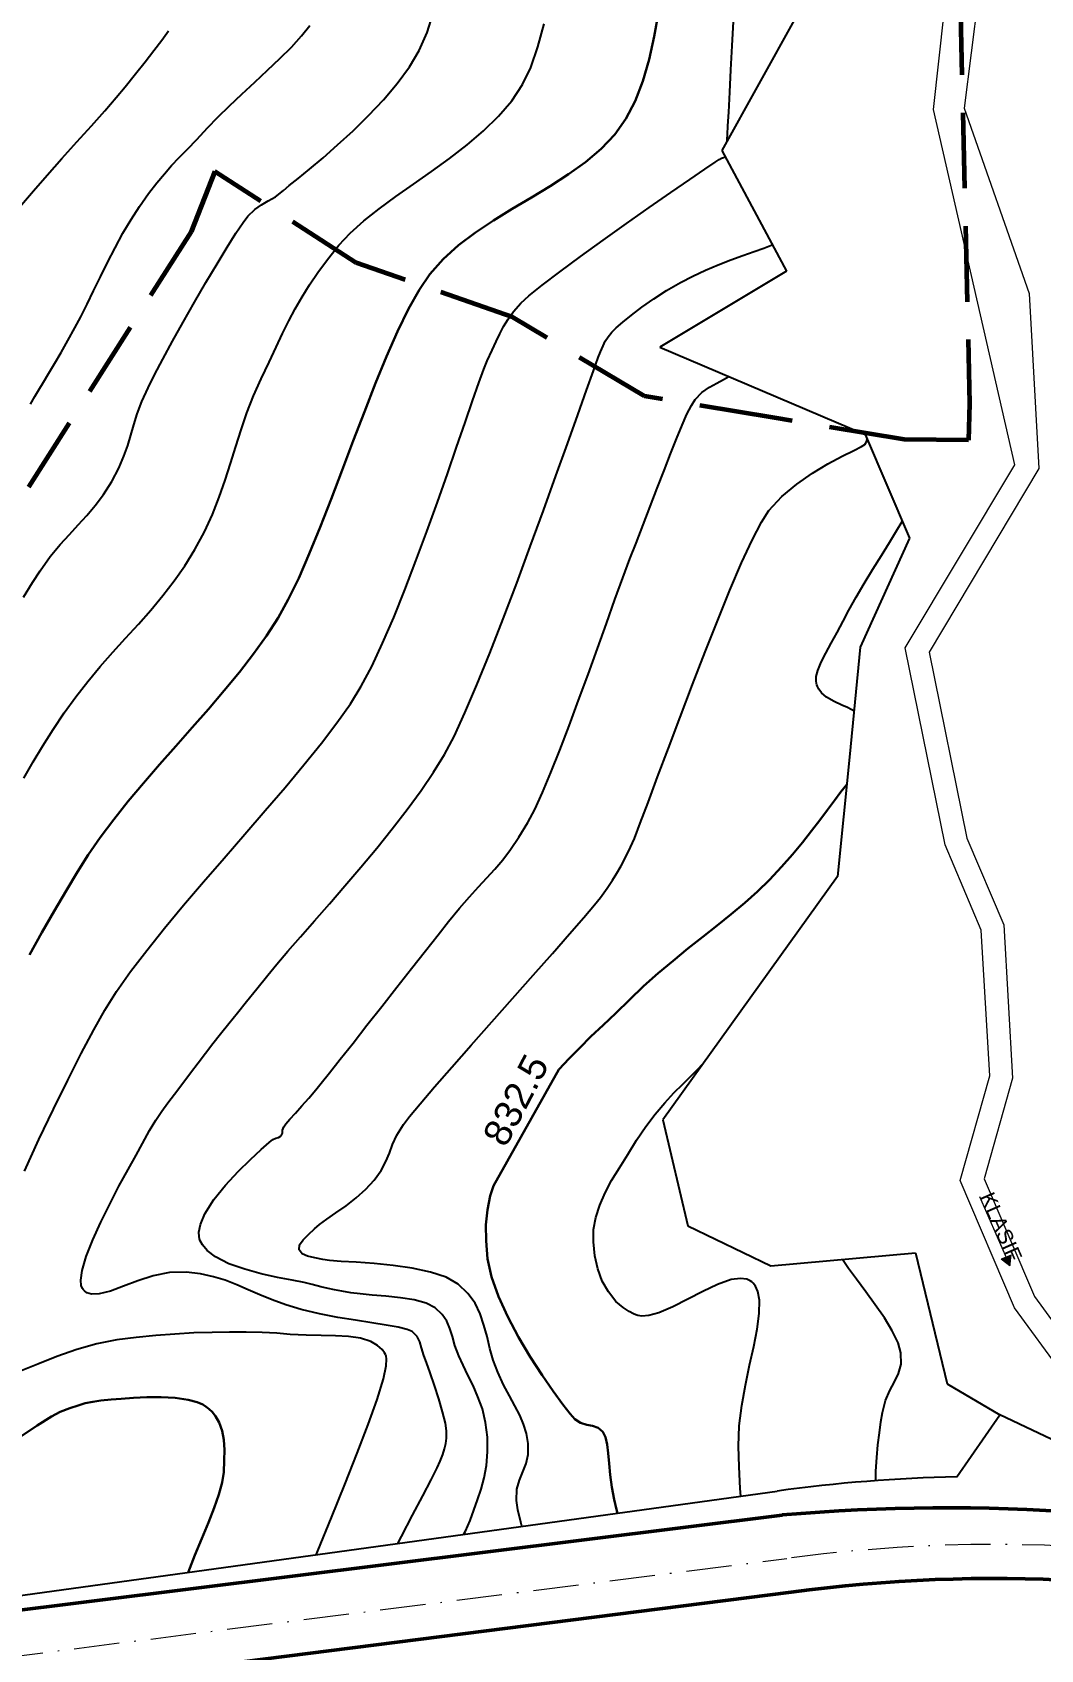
# Model space of a CAD drawing. Header units: metres. Extents: x -84 to 383, y -1857 to -1252.
# Drawn here: x 200.9 to 267.5, y -1723.2 to -1616.4 of the extents above; entities that cross this region are included whole.
import ezdxf

# ---------------------------------------------------------------- set-up
doc = ezdxf.new("R2010")
doc.units = ezdxf.units.M
doc.header["$MEASUREMENT"] = 0
doc.linetypes.add('13', pattern=[5, 3, -1, 0, -1])
doc.linetypes.add('DASHED', pattern=[0.75, 0.5, -0.25])
doc.layers.add('CONT-MNR', color=34, linetype='Continuous')
doc.layers.add('OGR', color=41, linetype='Continuous')
for name, color, linetype, lineweight in [('OS', 1, '13', 20), ('REG', 1, 'Continuous', 50), ('REGO', 1, 'Continuous', 25), ('znaci_voda', 3, 'Continuous', 9)]:
    doc.layers.add(name, color=color, linetype=linetype, lineweight=lineweight)
doc.styles.get("Standard").update_dxf_attribs({"font": 'arial.ttf'})

msp = doc.modelspace()

# ---------------------------------------------------------------- linework, layer by layer
at = {"layer": 'CONT-MNR'}
for p, q in [((226.97, -1616.38), (227.35, -1615.19)), ((247.14, -1617.27), (247.22, -1615.65)), ((209.43, -1616.89), (209.88, -1616.26)), ((218, -1617.34), (218.67, -1616.61)), ((218.67, -1616.61), (219.21, -1615.92)), ((226.44, -1617.56), (226.97, -1616.38)), ((234.29, -1617.33), (234.7, -1615.81)), ((208.33, -1618.31), (208.91, -1617.57)), ((208.91, -1617.57), (209.43, -1616.89)), ((217.24, -1618.1), (218, -1617.34)), ((225.8, -1618.65), (226.44, -1617.56)), ((233.82, -1618.69), (234.29, -1617.33)), ((247.05, -1618.85), (247.14, -1617.27)), ((207.69, -1619.11), (208.33, -1618.31)), ((215.57, -1619.67), (216.42, -1618.88)), ((216.42, -1618.88), (217.24, -1618.1)), ((225, -1619.74), (225.8, -1618.65)), ((233.28, -1619.82), (233.82, -1618.69)), ((246.98, -1620.33), (247.05, -1618.85)), ((206.42, -1620.67), (207.01, -1619.96)), ((207.01, -1619.96), (207.69, -1619.11)), ((214.72, -1620.46), (215.57, -1619.67)), ((224.08, -1620.82), (225, -1619.74)), ((232.56, -1620.89), (233.28, -1619.82)), ((205.66, -1621.55), (206.42, -1620.67)), ((213.9, -1621.23), (214.72, -1620.46)), ((223.09, -1621.87), (224.08, -1620.82)), ((231.69, -1621.91), (232.56, -1620.89)), ((246.91, -1621.65), (246.98, -1620.33)), ((204.78, -1622.54), (205.66, -1621.55)), ((212.46, -1622.67), (213.13, -1621.97)), ((213.13, -1621.97), (213.9, -1621.23)), ((222.07, -1622.87), (223.09, -1621.87)), ((230.7, -1622.88), (231.69, -1621.91)), ((246.86, -1622.55), (246.91, -1621.65)), ((203.82, -1623.61), (204.78, -1622.54)), ((211.75, -1623.44), (212.46, -1622.67)), ((221.05, -1623.81), (222.07, -1622.87)), ((229.61, -1623.81), (230.7, -1622.88)), ((246.81, -1623.42), (246.83, -1623.11)), ((246.83, -1623.11), (246.86, -1622.55)), ((202.83, -1624.71), (203.82, -1623.61)), ((210.58, -1624.64), (211.13, -1624.08)), ((211.13, -1624.08), (211.75, -1623.44)), ((220.09, -1624.66), (221.05, -1623.81)), ((228.46, -1624.7), (229.61, -1623.81)), ((246.81, -1623.56), (246.81, -1623.42)), ((201.86, -1625.8), (202.83, -1624.71)), ((209.6, -1625.72), (210.08, -1625.17)), ((210.08, -1625.17), (210.58, -1624.64)), ((219.2, -1625.4), (220.09, -1624.66)), ((227.27, -1625.56), (228.46, -1624.7)), ((245.33, -1625.41), (246.01, -1624.95)), ((246.01, -1624.95), (246.27, -1624.77)), ((246.27, -1624.77), (246.44, -1624.69)), ((246.44, -1624.69), (246.57, -1624.64)), ((246.57, -1624.64), (246.68, -1624.6)), ((200.95, -1626.84), (201.86, -1625.8)), ((208.56, -1627.02), (209.1, -1626.32)), ((209.1, -1626.32), (209.6, -1625.72)), ((217.86, -1626.5), (218.45, -1626.02)), ((218.45, -1626.02), (219.2, -1625.4)), ((224.91, -1627.22), (226.08, -1626.4)), ((226.08, -1626.4), (227.27, -1625.56)), ((243.09, -1626.96), (244.34, -1626.09)), ((244.34, -1626.09), (245.33, -1625.41)), ((200.15, -1627.77), (200.95, -1626.84)), ((207.96, -1627.87), (208.56, -1627.02)), ((216.03, -1627.76), (216.47, -1627.51)), ((216.47, -1627.51), (216.94, -1627.23)), ((216.94, -1627.23), (217.47, -1626.82)), ((217.47, -1626.82), (217.86, -1626.5)), ((223.81, -1628.03), (224.91, -1627.22)), ((241.66, -1627.95), (243.09, -1626.96)), ((207.4, -1628.73), (207.96, -1627.87)), ((214.8, -1628.94), (215.11, -1628.52)), ((215.11, -1628.52), (215.59, -1628.07)), ((215.59, -1628.07), (216.03, -1627.76)), ((222.79, -1628.83), (223.81, -1628.03)), ((240.14, -1629.01), (241.66, -1627.95)), ((206.35, -1630.6), (206.86, -1629.65)), ((206.86, -1629.65), (207.4, -1628.73)), ((213.75, -1630.57), (214.33, -1629.64)), ((214.33, -1629.64), (214.8, -1628.94)), ((221.13, -1630.43), (221.89, -1629.63)), ((221.89, -1629.63), (222.79, -1628.83)), ((238.6, -1630.11), (240.14, -1629.01)), ((205.85, -1631.57), (206.35, -1630.6)), ((213.08, -1631.67), (213.75, -1630.57)), ((220.39, -1631.37), (221.13, -1630.43)), ((237.1, -1631.18), (238.6, -1630.11)), ((248.58, -1630.86), (249.23, -1630.62)), ((249.23, -1630.62), (249.79, -1630.4)), ((205.38, -1632.53), (205.85, -1631.57)), ((212.35, -1632.9), (213.08, -1631.67)), ((219.75, -1632.23), (220.39, -1631.37)), ((235.74, -1632.19), (237.1, -1631.18)), ((245.37, -1632.08), (246.22, -1631.73)), ((246.22, -1631.73), (247.05, -1631.41)), ((247.05, -1631.41), (247.84, -1631.12)), ((247.84, -1631.12), (248.58, -1630.86)), ((204.92, -1633.46), (205.38, -1632.53)), ((219.19, -1633.05), (219.75, -1632.23)), ((234.58, -1633.07), (235.74, -1632.19)), ((243.71, -1632.9), (244.53, -1632.47)), ((244.53, -1632.47), (245.37, -1632.08)), ((204.49, -1634.34), (204.92, -1633.46)), ((211.6, -1634.2), (212.35, -1632.9)), ((218.25, -1634.63), (218.7, -1633.84)), ((218.7, -1633.84), (219.19, -1633.05)), ((233.17, -1634.26), (233.7, -1633.77)), ((233.7, -1633.77), (234.58, -1633.07)), ((241.95, -1633.98), (242.8, -1633.43)), ((242.8, -1633.43), (243.71, -1632.9)), ((204.08, -1635.16), (204.49, -1634.34)), ((210.85, -1635.51), (211.6, -1634.2)), ((217.83, -1635.43), (218.25, -1634.63)), ((232.32, -1635.33), (232.69, -1634.82)), ((232.69, -1634.82), (233.17, -1634.26)), ((240.48, -1635.05), (241.17, -1634.53)), ((241.17, -1634.53), (241.95, -1633.98)), ((203.22, -1636.73), (203.69, -1635.89)), ((203.69, -1635.89), (204.08, -1635.16)), ((210.14, -1636.78), (210.85, -1635.51)), ((217.41, -1636.27), (217.83, -1635.43)), ((231.77, -1636.28), (232.02, -1635.8)), ((232.02, -1635.8), (232.32, -1635.33)), ((239.19, -1636.17), (239.47, -1635.89)), ((239.47, -1635.89), (239.91, -1635.51)), ((239.91, -1635.51), (240.48, -1635.05)), ((202.77, -1637.52), (203.22, -1636.73)), ((209.49, -1637.97), (210.14, -1636.78)), ((216.98, -1637.18), (217.41, -1636.27)), ((231.27, -1637.38), (231.54, -1636.79)), ((231.54, -1636.79), (231.77, -1636.28)), ((238.43, -1637.48), (238.61, -1637.09)), ((238.61, -1637.09), (238.75, -1636.78)), ((238.75, -1636.78), (238.93, -1636.49)), ((238.93, -1636.49), (239.19, -1636.17)), ((202.35, -1638.24), (202.77, -1637.52)), ((208.94, -1639.01), (209.49, -1637.97)), ((216, -1639.26), (216.52, -1638.17)), ((216.52, -1638.17), (216.98, -1637.18)), ((230.72, -1638.63), (230.95, -1638.07)), ((230.95, -1638.07), (231.27, -1637.38)), ((237.97, -1638.73), (238.28, -1637.86)), ((238.28, -1637.86), (238.43, -1637.48)), ((201.61, -1639.48), (201.96, -1638.89)), ((201.96, -1638.89), (202.35, -1638.24)), ((208.52, -1639.85), (208.94, -1639.01)), ((215.49, -1640.39), (216, -1639.26)), ((230.39, -1639.53), (230.72, -1638.63)), ((237.51, -1640.01), (237.97, -1638.73)), ((246.56, -1639.31), (246.91, -1639.11)), ((201.04, -1640.44), (201.31, -1639.99)), ((201.31, -1639.99), (201.61, -1639.48)), ((208.11, -1640.77), (208.52, -1639.85)), ((229.97, -1640.72), (230.39, -1639.53)), ((236.94, -1641.64), (237.51, -1640.01)), ((244.68, -1640.64), (245.14, -1640.17)), ((245.14, -1640.17), (245.63, -1639.81)), ((245.63, -1639.81), (246.12, -1639.54)), ((246.12, -1639.54), (246.56, -1639.31)), ((200.75, -1640.94), (201.04, -1640.44)), ((207.81, -1641.58), (208.11, -1640.77)), ((215.05, -1641.52), (215.49, -1640.39)), ((229.48, -1642.14), (229.97, -1640.72)), ((244.15, -1641.59), (244.44, -1641.02)), ((244.44, -1641.02), (244.68, -1640.64)), ((207.39, -1642.99), (207.58, -1642.31)), ((207.58, -1642.31), (207.81, -1641.58)), ((214.67, -1642.63), (215.05, -1641.52)), ((228.92, -1643.77), (229.48, -1642.14)), ((236.26, -1643.55), (236.94, -1641.64)), ((243.45, -1643.22), (243.82, -1642.33)), ((243.82, -1642.33), (244.15, -1641.59)), ((207.18, -1643.67), (207.39, -1642.99)), ((214.32, -1643.74), (214.67, -1642.63)), ((235.49, -1645.68), (236.26, -1643.55)), ((243.05, -1644.23), (243.45, -1643.22)), ((255.91, -1643.61), (256.01, -1643.43)), ((256.01, -1643.43), (256.06, -1643.28)), ((206.59, -1645.16), (206.93, -1644.38)), ((206.93, -1644.38), (207.18, -1643.67)), ((213.98, -1644.85), (214.32, -1643.74)), ((228.31, -1645.54), (228.92, -1643.77)), ((242.63, -1645.33), (243.05, -1644.23)), ((253.47, -1644.88), (254.4, -1644.37)), ((254.4, -1644.37), (255.17, -1643.99)), ((255.17, -1643.99), (255.69, -1643.73)), ((255.69, -1643.73), (255.91, -1643.61)), ((206.12, -1646.04), (206.59, -1645.16)), ((213.62, -1645.96), (213.98, -1644.85)), ((227.65, -1647.42), (228.31, -1645.54)), ((234.66, -1647.97), (235.49, -1645.68)), ((242.18, -1646.49), (242.63, -1645.33)), ((251.42, -1646.23), (252.45, -1645.5)), ((252.45, -1645.5), (253.47, -1644.88)), ((205.58, -1646.91), (206.12, -1646.04)), ((213.23, -1647.08), (213.62, -1645.96)), ((241.72, -1647.7), (242.18, -1646.49)), ((250.43, -1647.05), (251.42, -1646.23)), ((204.48, -1648.3), (205.03, -1647.64)), ((205.03, -1647.64), (205.58, -1646.91)), ((212.78, -1648.22), (213.23, -1647.08)), ((226.95, -1649.36), (227.65, -1647.42)), ((241.25, -1648.91), (241.72, -1647.7)), ((249.57, -1647.96), (250.43, -1647.05)), ((203.91, -1648.91), (204.48, -1648.3)), ((212.25, -1649.37), (212.78, -1648.22)), ((233.79, -1650.35), (234.66, -1647.97)), ((248.46, -1649.92), (249.07, -1648.74)), ((249.07, -1648.74), (249.57, -1647.96)), ((258, -1649.31), (258.38, -1648.68)), ((202.71, -1650.22), (203.32, -1649.54)), ((203.32, -1649.54), (203.91, -1648.91)), ((211.62, -1650.55), (212.25, -1649.37)), ((226.23, -1651.3), (226.95, -1649.36)), ((240.78, -1650.12), (241.25, -1648.91)), ((247.76, -1651.43), (248.46, -1649.92)), ((257.53, -1650.07), (258, -1649.31)), ((201.38, -1651.96), (202.06, -1651.01)), ((202.06, -1651.01), (202.71, -1650.22)), ((210.96, -1651.61), (211.62, -1650.55)), ((232.89, -1652.76), (233.79, -1650.35)), ((240.38, -1651.16), (240.78, -1650.12)), ((256.43, -1651.85), (257, -1650.94)), ((257, -1650.94), (257.53, -1650.07)), ((200.88, -1652.72), (201.38, -1651.96)), ((210.25, -1652.62), (210.96, -1651.61)), ((225.5, -1653.21), (226.23, -1651.3)), ((239.91, -1652.41), (240.38, -1651.16)), ((246.99, -1653.22), (247.76, -1651.43)), ((255.87, -1652.79), (256.43, -1651.85)), ((200.28, -1653.69), (200.88, -1652.72)), ((209.49, -1653.59), (210.25, -1652.62)), ((231.99, -1655.12), (232.89, -1652.76)), ((239.39, -1653.85), (239.91, -1652.41)), ((255.34, -1653.7), (255.87, -1652.79)), ((208.7, -1654.54), (209.49, -1653.59)), ((224.76, -1655.04), (225.5, -1653.21)), ((238.82, -1655.42), (239.39, -1653.85)), ((246.18, -1655.2), (246.99, -1653.22)), ((254.86, -1654.54), (255.34, -1653.7)), ((207.88, -1655.47), (208.7, -1654.54)), ((224.03, -1656.74), (224.76, -1655.04)), ((231.11, -1657.39), (231.99, -1655.12)), ((245.35, -1657.3), (246.18, -1655.2)), ((254.07, -1656.03), (254.47, -1655.28)), ((254.47, -1655.28), (254.86, -1654.54)), ((207.04, -1656.4), (207.88, -1655.47)), ((238.23, -1657.08), (238.82, -1655.42)), ((253.68, -1656.73), (254.07, -1656.03)), ((205.36, -1658.28), (206.2, -1657.33)), ((206.2, -1657.33), (207.04, -1656.4)), ((223.31, -1658.27), (224.03, -1656.74)), ((230.26, -1659.48), (231.11, -1657.39)), ((237.61, -1658.79), (238.23, -1657.08)), ((244.51, -1659.46), (245.35, -1657.3)), ((253.01, -1657.98), (253.32, -1657.38)), ((253.32, -1657.38), (253.68, -1656.73)), ((204.54, -1659.26), (205.36, -1658.28)), ((222.62, -1659.57), (223.31, -1658.27)), ((252.8, -1658.53), (253.01, -1657.98)), ((203.74, -1660.28), (204.54, -1659.26)), ((221.9, -1660.73), (222.62, -1659.57)), ((229.46, -1661.33), (230.26, -1659.48)), ((236.98, -1660.5), (237.61, -1658.79)), ((243.7, -1661.61), (244.51, -1659.46)), ((252.69, -1659.22), (252.7, -1658.94)), ((252.72, -1659.4), (252.69, -1659.22)), ((252.7, -1658.94), (252.8, -1658.53)), ((252.74, -1659.49), (252.72, -1659.4)), ((252.77, -1659.59), (252.74, -1659.49)), ((202.97, -1661.34), (203.74, -1660.28)), ((236.35, -1662.19), (236.98, -1660.5)), ((252.86, -1659.77), (252.77, -1659.59)), ((253.05, -1660.02), (252.86, -1659.77)), ((253.38, -1660.3), (253.05, -1660.02)), ((253.87, -1660.59), (253.38, -1660.3)), ((254.38, -1660.83), (253.87, -1660.59)), ((202.25, -1662.43), (202.97, -1661.34)), ((221.01, -1661.99), (221.9, -1660.73)), ((228.75, -1662.89), (229.46, -1661.33)), ((242.92, -1663.67), (243.7, -1661.61)), ((254.75, -1660.99), (254.38, -1660.83)), ((255, -1661.11), (254.75, -1660.99)), ((255.13, -1661.19), (255, -1661.11)), ((255.19, -1661.23), (255.13, -1661.19)), ((201.56, -1663.51), (202.25, -1662.43)), ((219.98, -1663.34), (221.01, -1661.99)), ((235.74, -1663.79), (236.35, -1662.19)), ((200.92, -1664.58), (201.56, -1663.51)), ((218.83, -1664.77), (219.98, -1663.34)), ((228.12, -1664.08), (228.75, -1662.89)), ((235.15, -1665.28), (235.74, -1663.79)), ((242.21, -1665.57), (242.92, -1663.67)), ((200.3, -1665.65), (200.92, -1664.58)), ((217.58, -1666.26), (218.83, -1664.77)), ((227.4, -1665.25), (228.12, -1664.08)), ((226.58, -1666.47), (227.4, -1665.25)), ((234.59, -1666.6), (235.15, -1665.28)), ((241.58, -1667.25), (242.21, -1665.57)), ((216.27, -1667.79), (217.58, -1666.26)), ((225.66, -1667.72), (226.58, -1666.47)), ((234.08, -1667.72), (234.59, -1666.6)), ((214.92, -1669.35), (216.27, -1667.79)), ((224.67, -1668.99), (225.66, -1667.72)), ((233.62, -1668.59), (234.08, -1667.72)), ((241.06, -1668.62), (241.58, -1667.25)), ((223.64, -1670.27), (224.67, -1668.99)), ((233.04, -1669.55), (233.62, -1668.59)), ((240.67, -1669.63), (241.06, -1668.62)), ((213.55, -1670.93), (214.92, -1669.35)), ((222.59, -1671.53), (223.64, -1670.27)), ((232.49, -1670.36), (233.04, -1669.55)), ((240.08, -1670.89), (240.42, -1670.2)), ((240.42, -1670.2), (240.67, -1669.63)), ((212.19, -1672.5), (213.55, -1670.93)), ((231.45, -1671.66), (231.97, -1671.05)), ((231.97, -1671.05), (232.49, -1670.36)), ((239.79, -1671.44), (240.08, -1670.89)), ((221.54, -1672.76), (222.59, -1671.53)), ((230.37, -1672.84), (230.92, -1672.24)), ((230.92, -1672.24), (231.45, -1671.66)), ((238.88, -1672.91), (239.23, -1672.39)), ((239.23, -1672.39), (239.52, -1671.92)), ((239.52, -1671.92), (239.79, -1671.44)), ((210.87, -1674.05), (212.19, -1672.5)), ((220.51, -1673.95), (221.54, -1672.76)), ((229.77, -1673.49), (230.37, -1672.84)), ((238.44, -1673.53), (238.88, -1672.91)), ((209.61, -1675.56), (210.87, -1674.05)), ((219.52, -1675.08), (220.51, -1673.95)), ((228.39, -1675.11), (229.12, -1674.23)), ((229.12, -1674.23), (229.77, -1673.49)), ((237.34, -1674.85), (238.04, -1674.03)), ((238.04, -1674.03), (238.44, -1673.53)), ((208.43, -1677.03), (209.61, -1675.56)), ((218.6, -1676.13), (219.52, -1675.08)), ((227.69, -1676), (228.39, -1675.11)), ((236.39, -1675.94), (237.34, -1674.85)), ((217.76, -1677.08), (218.6, -1676.13)), ((226.86, -1677.06), (227.69, -1676)), ((235.26, -1677.23), (236.39, -1675.94)), ((207.36, -1678.43), (208.43, -1677.03)), ((217.03, -1677.93), (217.76, -1677.08)), ((225.94, -1678.22), (226.86, -1677.06)), ((233.98, -1678.67), (235.26, -1677.23)), ((206.43, -1679.75), (207.36, -1678.43)), ((215.71, -1679.57), (216.43, -1678.66)), ((216.43, -1678.66), (217.03, -1677.93)), ((224.96, -1679.46), (225.94, -1678.22)), ((232.62, -1680.2), (233.98, -1678.67)), ((205.66, -1680.97), (206.43, -1679.75)), ((215.04, -1680.4), (215.71, -1679.57)), ((223.97, -1680.73), (224.96, -1679.46)), ((214.43, -1681.16), (215.04, -1680.4)), ((222.99, -1681.97), (223.97, -1680.73)), ((231.24, -1681.76), (232.62, -1680.2)), ((204.93, -1682.28), (205.66, -1680.97)), ((213.32, -1682.54), (213.86, -1681.87)), ((213.86, -1681.87), (214.43, -1681.16)), ((222.07, -1683.15), (222.99, -1681.97)), ((229.88, -1683.3), (231.24, -1681.76)), ((204.1, -1683.84), (204.93, -1682.28)), ((212.81, -1683.18), (213.32, -1682.54)), ((203.21, -1685.6), (204.1, -1683.84)), ((211.83, -1684.46), (212.31, -1683.82)), ((212.31, -1683.82), (212.81, -1683.18)), ((221.23, -1684.21), (222.07, -1683.15)), ((228.6, -1684.75), (229.88, -1683.3)), ((210.75, -1685.9), (211.33, -1685.12)), ((211.33, -1685.12), (211.83, -1684.46)), ((219.97, -1685.8), (220.52, -1685.11)), ((220.52, -1685.11), (221.23, -1684.21)), ((227.46, -1686.05), (228.6, -1684.75)), ((244.42, -1685.32), (244.91, -1684.83)), ((244.91, -1684.83), (245.32, -1684.38)), ((202.27, -1687.51), (203.21, -1685.6)), ((210.26, -1686.54), (210.75, -1685.9)), ((219.14, -1686.79), (219.61, -1686.24)), ((219.61, -1686.24), (219.97, -1685.8)), ((226.51, -1687.16), (227.46, -1686.05)), ((243.29, -1686.45), (243.88, -1685.86)), ((243.88, -1685.86), (244.42, -1685.32)), ((209.43, -1687.66), (209.83, -1687.11)), ((209.83, -1687.11), (210.26, -1686.54)), ((218.26, -1687.78), (218.68, -1687.31)), ((218.68, -1687.31), (219.14, -1686.79)), ((225.8, -1688.01), (226.51, -1687.16)), ((242.05, -1687.85), (242.68, -1687.11)), ((242.68, -1687.11), (243.29, -1686.45)), ((201.31, -1689.53), (202.27, -1687.51)), ((208.62, -1688.94), (209.04, -1688.25)), ((209.04, -1688.25), (209.43, -1687.66)), ((217.63, -1688.49), (217.9, -1688.18)), ((217.9, -1688.18), (218.26, -1687.78)), ((225.4, -1688.53), (225.8, -1688.01)), ((241.43, -1688.66), (242.05, -1687.85)), ((208.15, -1689.78), (208.62, -1688.94)), ((216.76, -1689.53), (216.96, -1689.44)), ((216.96, -1689.44), (217.14, -1689.4)), ((217.14, -1689.4), (217.31, -1689.29)), ((217.31, -1689.29), (217.4, -1689.1)), ((217.4, -1689.1), (217.42, -1688.9)), ((217.42, -1688.9), (217.49, -1688.68)), ((217.49, -1688.68), (217.63, -1688.49)), ((224.69, -1689.85), (224.97, -1689.24)), ((224.97, -1689.24), (225.4, -1688.53)), ((240.82, -1689.57), (241.43, -1688.66)), ((200.36, -1691.61), (201.31, -1689.53)), ((207.2, -1691.51), (207.73, -1690.55)), ((207.73, -1690.55), (208.15, -1689.78)), ((215.29, -1690.84), (216, -1690.18)), ((216, -1690.18), (216.52, -1689.73)), ((216.52, -1689.73), (216.76, -1689.53)), ((224.25, -1690.98), (224.48, -1690.42)), ((224.48, -1690.42), (224.69, -1689.85)), ((239.68, -1691.39), (240.23, -1690.51)), ((240.23, -1690.51), (240.82, -1689.57)), ((206.6, -1692.61), (207.2, -1691.51)), ((213.63, -1692.54), (214.47, -1691.64)), ((214.47, -1691.64), (215.29, -1690.84)), ((223.47, -1692.22), (223.94, -1691.57)), ((223.94, -1691.57), (224.25, -1690.98)), ((239.17, -1692.24), (239.68, -1691.39)), ((205.99, -1693.79), (206.6, -1692.61)), ((212.87, -1693.49), (213.63, -1692.54)), ((222.92, -1692.81), (223.47, -1692.22)), ((238.74, -1693.06), (239.17, -1692.24)), ((212.28, -1694.43), (212.87, -1693.49)), ((221.61, -1693.9), (222.28, -1693.37)), ((222.28, -1693.37), (222.92, -1692.81)), ((238.38, -1693.87), (238.74, -1693.06)), ((205.4, -1694.99), (205.99, -1693.79)), ((211.98, -1695.14), (212.28, -1694.43)), ((219.85, -1695.14), (220.34, -1694.79)), ((220.34, -1694.79), (220.94, -1694.37)), ((220.94, -1694.37), (221.61, -1693.9)), ((237.98, -1695.47), (238.12, -1694.67)), ((238.12, -1694.67), (238.38, -1693.87)), ((204.86, -1696.16), (205.4, -1694.99)), ((211.88, -1695.64), (211.98, -1695.14)), ((211.9, -1695.94), (211.88, -1695.64)), ((218.77, -1696.16), (219.13, -1695.81)), ((219.13, -1695.81), (219.53, -1695.42)), ((219.53, -1695.42), (219.85, -1695.14)), ((237.96, -1696.29), (237.98, -1695.47)), ((204.44, -1697.25), (204.86, -1696.16)), ((211.93, -1696.09), (211.9, -1695.94)), ((211.97, -1696.22), (211.93, -1696.09)), ((212.11, -1696.49), (211.97, -1696.22)), ((212.42, -1696.85), (212.11, -1696.49)), ((212.98, -1697.28), (212.42, -1696.85)), ((218.5, -1696.82), (218.53, -1696.49)), ((218.7, -1697.08), (218.5, -1696.82)), ((218.53, -1696.49), (218.77, -1696.16)), ((238.06, -1697.21), (237.96, -1696.29)), ((204.17, -1698.19), (204.44, -1697.25)), ((213.87, -1697.73), (212.98, -1697.28)), ((214.91, -1698.1), (213.87, -1697.73)), ((219.07, -1697.23), (218.7, -1697.08)), ((219.55, -1697.34), (219.07, -1697.23)), ((220.08, -1697.46), (219.55, -1697.34)), ((220.52, -1697.52), (220.08, -1697.46)), ((221.28, -1697.58), (220.52, -1697.52)), ((222.29, -1697.63), (221.28, -1697.58)), ((223.46, -1697.72), (222.29, -1697.63)), ((224.73, -1697.84), (223.46, -1697.72)), ((225.99, -1698.02), (224.73, -1697.84)), ((227.19, -1698.28), (225.99, -1698.02)), ((238.26, -1698.08), (238.06, -1697.21)), ((254.83, -1698.04), (254.42, -1697.45)), ((255.36, -1698.76), (254.83, -1698.04)), ((204.08, -1698.81), (204.17, -1698.19)), ((204.11, -1699.18), (204.08, -1698.81)), ((207.84, -1698.87), (206.89, -1699.22)), ((208.87, -1698.54), (207.84, -1698.87)), ((209.94, -1698.32), (208.87, -1698.54)), ((211.05, -1698.29), (209.94, -1698.32)), ((211.99, -1698.4), (211.05, -1698.29)), ((212.84, -1698.59), (211.99, -1698.4)), ((213.62, -1698.83), (212.84, -1698.59)), ((214.38, -1699.13), (213.62, -1698.83)), ((216, -1698.4), (214.91, -1698.1)), ((217.07, -1698.64), (216, -1698.4)), ((218.05, -1698.83), (217.07, -1698.64)), ((218.84, -1698.98), (218.05, -1698.83)), ((219.36, -1699.11), (218.84, -1698.98)), ((219.95, -1699.27), (219.36, -1699.11)), ((228.22, -1698.63), (227.19, -1698.28)), ((229.03, -1699.08), (228.22, -1698.63)), ((229.67, -1699.69), (229.03, -1699.08)), ((238.55, -1698.88), (238.26, -1698.08)), ((238.95, -1699.6), (238.55, -1698.88)), ((246.17, -1699.1), (245.2, -1699.56)), ((247.06, -1698.78), (246.17, -1699.1)), ((247.69, -1698.7), (247.06, -1698.78)), ((248.1, -1698.76), (247.69, -1698.7)), ((248.33, -1698.87), (248.1, -1698.76)), ((248.44, -1698.94), (248.33, -1698.87)), ((248.53, -1699.02), (248.44, -1698.94)), ((248.68, -1699.22), (248.53, -1699.02)), ((255.97, -1699.58), (255.36, -1698.76)), ((204.19, -1699.36), (204.11, -1699.18)), ((204.24, -1699.44), (204.19, -1699.36)), ((204.31, -1699.52), (204.24, -1699.44)), ((204.48, -1699.65), (204.31, -1699.52)), ((204.79, -1699.74), (204.48, -1699.65)), ((205.28, -1699.73), (204.79, -1699.74)), ((206.03, -1699.54), (205.28, -1699.73)), ((206.89, -1699.22), (206.03, -1699.54)), ((215.13, -1699.45), (214.38, -1699.13)), ((215.91, -1699.79), (215.13, -1699.45)), ((216.73, -1700.13), (215.91, -1699.79)), ((217.63, -1700.45), (216.73, -1700.13)), ((220.42, -1699.38), (219.95, -1699.27)), ((220.85, -1699.46), (220.42, -1699.38)), ((221.33, -1699.54), (220.85, -1699.46)), ((221.93, -1699.65), (221.33, -1699.54)), ((222.54, -1699.73), (221.93, -1699.65)), ((223.34, -1699.8), (222.54, -1699.73)), ((224.25, -1699.88), (223.34, -1699.8)), ((225.2, -1699.98), (224.25, -1699.88)), ((226.12, -1700.13), (225.2, -1699.98)), ((226.91, -1700.35), (226.12, -1700.13)), ((230.14, -1700.35), (229.67, -1699.69)), ((239.45, -1700.22), (238.95, -1699.6)), ((244.21, -1700.08), (243.22, -1700.59)), ((245.2, -1699.56), (244.21, -1700.08)), ((248.84, -1699.57), (248.68, -1699.22)), ((248.94, -1700.14), (248.84, -1699.57)), ((248.93, -1701.02), (248.94, -1700.14)), ((256.6, -1700.44), (255.97, -1699.58)), ((218.64, -1700.75), (217.63, -1700.45)), ((219.86, -1701.04), (218.64, -1700.75)), ((221.07, -1701.28), (219.86, -1701.04)), ((227.51, -1700.65), (226.91, -1700.35)), ((227.97, -1701.08), (227.51, -1700.65)), ((228.27, -1701.53), (227.97, -1701.08)), ((230.48, -1701.05), (230.14, -1700.35)), ((230.73, -1701.79), (230.48, -1701.05)), ((239.92, -1700.63), (239.45, -1700.22)), ((240.33, -1700.89), (239.92, -1700.63)), ((240.62, -1701.04), (240.33, -1700.89)), ((240.77, -1701.1), (240.62, -1701.04)), ((240.9, -1701.15), (240.77, -1701.1)), ((241.17, -1701.19), (240.9, -1701.15)), ((241.62, -1701.16), (241.17, -1701.19)), ((242.29, -1700.98), (241.62, -1701.16)), ((243.22, -1700.59), (242.29, -1700.98)), ((248.79, -1702.05), (248.93, -1701.02)), ((257.2, -1701.31), (256.6, -1700.44)), ((211.54, -1702.31), (210.3, -1702.38)), ((212.75, -1702.27), (211.54, -1702.31)), ((213.91, -1702.25), (212.75, -1702.27)), ((215.01, -1702.26), (213.91, -1702.25)), ((216.06, -1702.28), (215.01, -1702.26)), ((217.03, -1702.33), (216.06, -1702.28)), ((222.24, -1701.47), (221.07, -1701.28)), ((223.32, -1701.64), (222.24, -1701.47)), ((224.27, -1701.79), (223.32, -1701.64)), ((225.06, -1701.93), (224.27, -1701.79)), ((225.65, -1702.07), (225.06, -1701.93)), ((225.99, -1702.22), (225.65, -1702.07)), ((226.31, -1702.54), (225.99, -1702.22)), ((228.47, -1702.01), (228.27, -1701.53)), ((228.64, -1702.54), (228.47, -1702.01)), ((230.93, -1702.55), (230.73, -1701.79)), ((248.56, -1703.2), (248.79, -1702.05)), ((257.72, -1702.16), (257.2, -1701.31)), ((258.1, -1702.95), (257.72, -1702.16)), ((205.13, -1703.03), (203.81, -1703.41)), ((206.45, -1702.77), (205.13, -1703.03)), ((207.74, -1702.61), (206.45, -1702.77)), ((209.03, -1702.48), (207.74, -1702.61)), ((210.3, -1702.38), (209.03, -1702.48)), ((217.92, -1702.4), (217.03, -1702.33)), ((218.97, -1702.46), (217.92, -1702.4)), ((219.97, -1702.48), (218.97, -1702.46)), ((220.91, -1702.5), (219.97, -1702.48)), ((221.78, -1702.54), (220.91, -1702.5)), ((222.56, -1702.65), (221.78, -1702.54)), ((223.24, -1702.87), (222.56, -1702.65)), ((223.7, -1703.13), (223.24, -1702.87)), ((223.99, -1703.4), (223.7, -1703.13)), ((226.48, -1702.9), (226.31, -1702.54)), ((226.6, -1703.3), (226.48, -1702.9)), ((226.76, -1703.79), (226.6, -1703.3)), ((228.81, -1703.14), (228.64, -1702.54)), ((229.06, -1703.81), (228.81, -1703.14)), ((231.12, -1703.33), (230.93, -1702.55)), ((231.34, -1704.11), (231.12, -1703.33)), ((248.29, -1704.44), (248.56, -1703.2)), ((258.29, -1703.63), (258.1, -1702.95)), ((201.23, -1704.37), (200.03, -1704.85)), ((202.5, -1703.87), (201.23, -1704.37)), ((203.81, -1703.41), (202.5, -1703.87)), ((224.15, -1703.62), (223.99, -1703.4)), ((224.22, -1703.74), (224.15, -1703.62)), ((224.26, -1703.82), (224.22, -1703.74)), ((224.29, -1704.03), (224.26, -1703.82)), ((224.26, -1704.49), (224.29, -1704.03)), ((226.93, -1704.25), (226.76, -1703.79)), ((227.17, -1704.94), (226.93, -1704.25)), ((229.35, -1704.44), (229.06, -1703.81)), ((229.67, -1705.09), (229.35, -1704.44)), ((231.64, -1704.9), (231.34, -1704.11)), ((248.02, -1705.75), (248.29, -1704.44)), ((258.14, -1704.98), (258.3, -1704.37)), ((258.3, -1704.37), (258.29, -1703.63)), ((223.67, -1706.7), (224.09, -1705.33)), ((224.09, -1705.33), (224.26, -1704.49)), ((227.46, -1705.78), (227.17, -1704.94)), ((230.01, -1705.78), (229.67, -1705.09)), ((232.03, -1705.73), (231.64, -1704.9)), ((257.87, -1705.54), (258.14, -1704.98)), ((227.74, -1706.67), (227.46, -1705.78)), ((230.33, -1706.53), (230.01, -1705.78)), ((230.62, -1707.33), (230.33, -1706.53)), ((232.41, -1706.46), (232.03, -1705.73)), ((232.77, -1707.12), (232.41, -1706.46)), ((247.77, -1707.1), (248.02, -1705.75)), ((257.28, -1706.76), (257.56, -1706.11)), ((257.56, -1706.11), (257.87, -1705.54)), ((223.08, -1708.36), (223.67, -1706.7)), ((227.99, -1707.53), (227.74, -1706.67)), ((228.18, -1708.27), (227.99, -1707.53)), ((230.84, -1708.22), (230.62, -1707.33)), ((233.09, -1707.73), (232.77, -1707.12)), ((247.6, -1708.45), (247.77, -1707.1)), ((256.97, -1708.19), (257.07, -1707.56)), ((257.07, -1707.56), (257.28, -1706.76)), ((222.35, -1710.26), (223.08, -1708.36)), ((228.26, -1708.78), (228.18, -1708.27)), ((230.96, -1709.2), (230.84, -1708.22)), ((233.35, -1708.33), (233.09, -1707.73)), ((233.55, -1708.95), (233.35, -1708.33)), ((247.55, -1709.78), (247.6, -1708.45)), ((256.87, -1708.91), (256.97, -1708.19)), ((228.12, -1709.97), (228.21, -1709.62)), ((228.21, -1709.62), (228.26, -1709.25)), ((228.26, -1709.25), (228.26, -1708.78)), ((230.97, -1710.17), (230.96, -1709.2)), ((233.66, -1709.61), (233.55, -1708.95)), ((233.65, -1710.34), (233.66, -1709.61)), ((247.59, -1711.15), (247.55, -1709.78)), ((256.69, -1710.54), (256.77, -1709.69)), ((256.77, -1709.69), (256.87, -1708.91)), ((221.53, -1712.32), (222.35, -1710.26)), ((227.64, -1711.23), (227.84, -1710.79)), ((227.84, -1710.79), (228, -1710.34)), ((228, -1710.34), (228.12, -1709.97)), ((230.89, -1711.06), (230.97, -1710.17)), ((233.51, -1710.94), (233.65, -1710.34)), ((256.64, -1711.45), (256.69, -1710.54)), ((227.24, -1712.01), (227.64, -1711.23)), ((230.54, -1712.62), (230.74, -1711.87)), ((230.74, -1711.87), (230.89, -1711.06)), ((233.07, -1712.03), (233.29, -1711.48)), ((233.29, -1711.48), (233.51, -1710.94)), ((247.67, -1712.59), (247.59, -1711.15)), ((256.63, -1712.07), (256.64, -1711.45)), ((220.64, -1714.5), (221.53, -1712.32)), ((226.68, -1713.08), (227.24, -1712.01)), ((230.3, -1713.33), (230.54, -1712.62)), ((232.87, -1713.37), (232.91, -1712.64)), ((232.91, -1712.64), (233.07, -1712.03)), ((247.71, -1713.09), (247.67, -1712.59)), ((226.01, -1714.35), (226.68, -1713.08)), ((229.81, -1714.69), (230.05, -1714.01)), ((230.05, -1714.01), (230.3, -1713.33)), ((232.96, -1713.99), (232.87, -1713.37)), ((233.16, -1714.82), (232.96, -1713.99)), ((219.74, -1716.71), (220.64, -1714.5)), ((225.27, -1715.76), (226.01, -1714.35)), ((229.51, -1715.4), (229.81, -1714.69)), ((233.24, -1715.08), (233.16, -1714.82)), ((225.04, -1716.22), (225.27, -1715.76)), ((229.37, -1715.62), (229.51, -1715.4)), ((219.64, -1716.96), (219.74, -1716.71))]:
    msp.add_line(p, q, dxfattribs=at)
at = {"layer": 'CONT-MNR', "lineweight": 30}
for p, q in [((241.99, -1616.64), (242.26, -1615.06)), ((241.64, -1618.16), (241.99, -1616.64)), ((241.22, -1619.6), (241.64, -1618.16)), ((240.72, -1620.92), (241.22, -1619.6)), ((240.11, -1622.09), (240.72, -1620.92)), ((239.37, -1623.12), (240.11, -1622.09)), ((238.47, -1624.07), (239.37, -1623.12)), ((237.44, -1624.94), (238.47, -1624.07)), ((236.31, -1625.75), (237.44, -1624.94)), ((235.1, -1626.53), (236.31, -1625.75)), ((232.6, -1628.04), (233.86, -1627.29)), ((233.86, -1627.29), (235.1, -1626.53)), ((231.36, -1628.8), (232.6, -1628.04)), ((229.05, -1630.44), (230.17, -1629.6)), ((230.17, -1629.6), (231.36, -1628.8)), ((228.03, -1631.35), (229.05, -1630.44)), ((227.15, -1632.34), (228.03, -1631.35)), ((226.46, -1633.37), (227.15, -1632.34)), ((225.74, -1634.65), (226.46, -1633.37)), ((225.02, -1636.13), (225.74, -1634.65)), ((224.29, -1637.78), (225.02, -1636.13)), ((223.56, -1639.56), (224.29, -1637.78)), ((222.82, -1641.44), (223.56, -1639.56)), ((222.08, -1643.37), (222.82, -1641.44)), ((221.35, -1645.31), (222.08, -1643.37)), ((220.62, -1647.22), (221.35, -1645.31)), ((219.89, -1649.07), (220.62, -1647.22)), ((219.18, -1650.82), (219.89, -1649.07)), ((218.48, -1652.43), (219.18, -1650.82)), ((217.79, -1653.85), (218.48, -1652.43)), ((217.12, -1655.06), (217.79, -1653.85)), ((216.36, -1656.24), (217.12, -1655.06)), ((215.5, -1657.43), (216.36, -1656.24)), ((214.56, -1658.64), (215.5, -1657.43)), ((213.56, -1659.85), (214.56, -1658.64)), ((212.51, -1661.08), (213.56, -1659.85)), ((211.44, -1662.3), (212.51, -1661.08)), ((210.36, -1663.53), (211.44, -1662.3)), ((209.28, -1664.75), (210.36, -1663.53)), ((208.22, -1665.97), (209.28, -1664.75)), ((207.21, -1667.18), (208.22, -1665.97)), ((253.9, -1667.13), (254.32, -1666.56)), ((254.32, -1666.56), (254.71, -1666.06)), ((206.25, -1668.38), (207.21, -1667.18)), ((252.94, -1668.42), (253.44, -1667.75)), ((253.44, -1667.75), (253.9, -1667.13)), ((205.36, -1669.56), (206.25, -1668.38)), ((251.79, -1669.9), (252.39, -1669.14)), ((252.39, -1669.14), (252.94, -1668.42)), ((204.57, -1670.72), (205.36, -1669.56)), ((251.12, -1670.69), (251.79, -1669.9)), ((203.85, -1671.85), (204.57, -1670.72)), ((250.4, -1671.51), (251.12, -1670.69)), ((203.1, -1673.1), (203.85, -1671.85)), ((248.81, -1673.13), (249.6, -1672.36)), ((249.6, -1672.36), (250.4, -1671.51)), ((202.31, -1674.43), (203.1, -1673.1)), ((247.97, -1673.88), (248.81, -1673.13)), ((201.5, -1675.85), (202.31, -1674.43)), ((247.08, -1674.63), (247.97, -1673.88)), ((245.19, -1676.14), (246.15, -1675.38)), ((246.15, -1675.38), (247.08, -1674.63)), ((200.68, -1677.33), (201.5, -1675.85)), ((244.21, -1676.91), (245.19, -1676.14)), ((242.25, -1678.54), (243.23, -1677.71)), ((243.23, -1677.71), (244.21, -1676.91)), ((241.28, -1679.39), (242.25, -1678.54)), ((240.34, -1680.29), (241.28, -1679.39)), ((239.44, -1681.17), (240.34, -1680.29)), ((237.8, -1682.73), (238.6, -1681.98)), ((238.6, -1681.98), (239.44, -1681.17)), ((237.06, -1683.46), (237.8, -1682.73)), ((236.35, -1684.18), (237.06, -1683.46)), ((231.35, -1692.58), (235.68, -1684.91)), ((235.68, -1684.91), (236.35, -1684.18)), ((231.14, -1693.25), (231.35, -1692.58)), ((230.96, -1694.18), (231.14, -1693.25)), ((230.86, -1695.16), (230.96, -1694.18)), ((230.87, -1696.22), (230.86, -1695.16)), ((230.97, -1697.41), (230.87, -1696.22)), ((231.23, -1698.6), (230.97, -1697.41)), ((231.69, -1699.89), (231.23, -1698.6)), ((232.3, -1701.24), (231.69, -1699.89)), ((233.02, -1702.59), (232.3, -1701.24)), ((233.79, -1703.89), (233.02, -1702.59)), ((234.57, -1705.1), (233.79, -1703.89)), ((235.3, -1706.16), (234.57, -1705.1)), ((207.55, -1706.59), (206.74, -1706.65)), ((208.45, -1706.55), (207.55, -1706.59)), ((209.39, -1706.55), (208.45, -1706.55)), ((210.31, -1706.6), (209.39, -1706.55)), ((211.17, -1706.72), (210.31, -1706.6)), ((235.94, -1707.03), (235.3, -1706.16)), ((202.72, -1707.52), (202.13, -1707.83)), ((203.36, -1707.28), (202.72, -1707.52)), ((203.9, -1707.1), (203.36, -1707.28)), ((204.37, -1706.95), (203.9, -1707.1)), ((204.86, -1706.85), (204.37, -1706.95)), ((205.41, -1706.76), (204.86, -1706.85)), ((206.09, -1706.7), (205.41, -1706.76)), ((206.74, -1706.65), (206.09, -1706.7)), ((211.77, -1706.88), (211.17, -1706.72)), ((212.15, -1707.04), (211.77, -1706.88)), ((212.37, -1707.18), (212.15, -1707.04)), ((212.46, -1707.25), (212.37, -1707.18)), ((212.56, -1707.34), (212.46, -1707.25)), ((212.75, -1707.52), (212.56, -1707.34)), ((212.98, -1707.81), (212.75, -1707.52)), ((236.43, -1707.66), (235.94, -1707.03)), ((236.73, -1708), (236.43, -1707.66)), ((201.19, -1708.43), (199.97, -1709.23)), ((202.13, -1707.83), (201.19, -1708.43)), ((213.22, -1708.22), (212.98, -1707.81)), ((213.42, -1708.77), (213.22, -1708.22)), ((237.12, -1708.25), (236.73, -1708)), ((237.52, -1708.37), (237.12, -1708.25)), ((237.9, -1708.44), (237.52, -1708.37)), ((238.27, -1708.57), (237.9, -1708.44)), ((238.59, -1708.85), (238.27, -1708.57)), ((213.52, -1709.37), (213.42, -1708.77)), ((213.57, -1710.03), (213.52, -1709.37)), ((238.76, -1709.19), (238.59, -1708.85)), ((238.87, -1709.67), (238.76, -1709.19)), ((238.94, -1710.26), (238.87, -1709.67)), ((213.53, -1711.51), (213.56, -1710.74)), ((213.56, -1710.74), (213.57, -1710.03)), ((239, -1710.94), (238.94, -1710.26)), ((213.43, -1712.19), (213.53, -1711.51)), ((239.07, -1711.69), (239, -1710.94)), ((239.18, -1712.49), (239.07, -1711.69)), ((212.9, -1713.87), (213.21, -1712.98)), ((213.21, -1712.98), (213.43, -1712.19)), ((239.34, -1713.32), (239.18, -1712.49)), ((212.51, -1714.84), (212.9, -1713.87)), ((239.5, -1713.98), (239.34, -1713.32)), ((239.56, -1714.21), (239.5, -1713.98)), ((212.08, -1715.89), (212.51, -1714.84)), ((211.62, -1717), (212.08, -1715.89)), ((211.17, -1718.13), (211.62, -1717))]:
    msp.add_line(p, q, dxfattribs=at)
at = {"layer": 'OGR'}
for p, q in [((251.34, -1615.37), (246.46, -1624.18)), ((246.46, -1624.18), (250.72, -1632.14)), ((250.72, -1632.14), (242.35, -1637.17)), ((242.35, -1637.17), (255.92, -1642.95)), ((255.92, -1642.95), (258.85, -1649.79)), ((258.85, -1649.79), (255.6, -1656.99)), ((255.6, -1656.99), (254.89, -1664.26)), ((254.89, -1664.26), (254.11, -1672.14)), ((254.11, -1672.14), (242.56, -1688.22)), ((242.56, -1688.22), (244.2, -1695.24)), ((244.2, -1695.24), (249.69, -1697.87)), ((249.69, -1697.87), (259.26, -1697.02)), ((259.26, -1697.02), (261.35, -1705.68)), ((261.35, -1705.68), (264.83, -1707.71)), ((261.99, -1711.81), (264.83, -1707.71)), ((274.32, -1712.24), (264.83, -1707.71)), ((163.59, -1724.69), (250.11, -1712.76))]:
    msp.add_line(p, q, dxfattribs=at)
msp.add_arc((264.38, -1816.28), 104.5, 91.3109, 97.8489, dxfattribs=at)
at = {"layer": 'OS'}
msp.add_line((163.16, -1728.29), (250.75, -1717.21), dxfattribs=at)
msp.add_arc((264.38, -1816.28), 100, 75.4863, 97.8343, dxfattribs=at)
at = {"layer": 'REG'}
for p, q in [((250.45, -1714.34), (191.38, -1721.7)), ((251.04, -1719.44), (161.72, -1730.74))]:
    msp.add_line(p, q, dxfattribs=at)
for centre, radius, start, end in [((261.22, -1836.37), 122.51, 76.4121, 95.043), ((264.38, -1816.28), 97.75, 75.4863, 97.8415)]:
    msp.add_arc(centre, radius, start, end, dxfattribs=at)
at = {"layer": 'REGO', "linetype": 'DASHED', "lineweight": 60, "ltscale": 10}
for p, q in [((262.2, -1614.18), (262.83, -1640.89)), ((212.94, -1625.57), (211.37, -1629.55)), ((222.29, -1631.6), (212.94, -1625.57)), ((211.37, -1629.55), (186.76, -1668.16)), ((232.61, -1635.18), (222.29, -1631.6)), ((241.34, -1640.42), (232.61, -1635.18)), ((249.93, -1641.85), (241.34, -1640.42)), ((262.83, -1640.89), (262.77, -1643.32)), ((258.5, -1643.28), (249.93, -1641.85)), ((262.77, -1643.32), (258.5, -1643.28))]:
    msp.add_line(p, q, dxfattribs=at)
at = {"layer": 'znaci_voda'}
for p, q in [((264.06, -1608.87), (262.48, -1621.37)), ((260.44, -1621.47), (261.15, -1615.09)), ((265.82, -1644.94), (260.44, -1621.47)), ((262.48, -1621.37), (262.48, -1621.37)), ((262.48, -1621.37), (266.77, -1633.63)), ((266.77, -1633.63), (267.42, -1645.2)), ((258.57, -1657.04), (265.82, -1644.94)), ((267.42, -1645.2), (260.16, -1657.32)), ((261.21, -1670.06), (258.57, -1657.04)), ((260.16, -1657.32), (262.65, -1669.62)), ((263.6, -1675.69), (261.21, -1670.06)), ((262.65, -1669.62), (265.09, -1675.35)), ((265.09, -1675.35), (265.67, -1685.48)), ((264.16, -1685.31), (263.6, -1675.69)), ((262.21, -1692.23), (264.16, -1685.31)), ((265.67, -1685.48), (263.8, -1692.13)), ((265.81, -1700.64), (262.21, -1692.23)), ((263.8, -1692.13), (267.13, -1699.9)), ((263.49, -1693.29), (265.5, -1697.87)), ((265.57, -1697.16), (264.92, -1697.44)), ((265.5, -1697.87), (264.92, -1697.44)), ((265.57, -1697.21), (264.97, -1697.48)), ((265.56, -1697.27), (265.01, -1697.51)), ((265.56, -1697.27), (265.01, -1697.51)), ((265.56, -1697.33), (265.06, -1697.54)), ((265.55, -1697.39), (265.11, -1697.58)), ((265.54, -1697.44), (265.15, -1697.61)), ((265.54, -1697.5), (265.2, -1697.65)), ((265.53, -1697.56), (265.25, -1697.68)), ((265.53, -1697.61), (265.29, -1697.72)), ((265.52, -1697.67), (265.34, -1697.75)), ((265.51, -1697.73), (265.38, -1697.79)), ((265.51, -1697.79), (265.43, -1697.82)), ((265.5, -1697.84), (265.48, -1697.85)), ((265.5, -1697.87), (265.57, -1697.16)), ((267.13, -1699.9), (270.03, -1703.89)), ((268.99, -1705.01), (265.81, -1700.64))]:
    msp.add_line(p, q, dxfattribs=at)

# ---------------------------------------------------------------- texts
at = {"flags": 3}
msp.add_attdef('KLASIF', (263.49, -1693.29), '170', height=1, rotation=293.6692, dxfattribs=at)
at = {"layer": 'OGR'}
msp.add_text('832.5', height=1.8, rotation=62.3499, dxfattribs=at).set_placement((232.16, -1690.12, 4.54))

doc.saveas('drawing.dxf')
